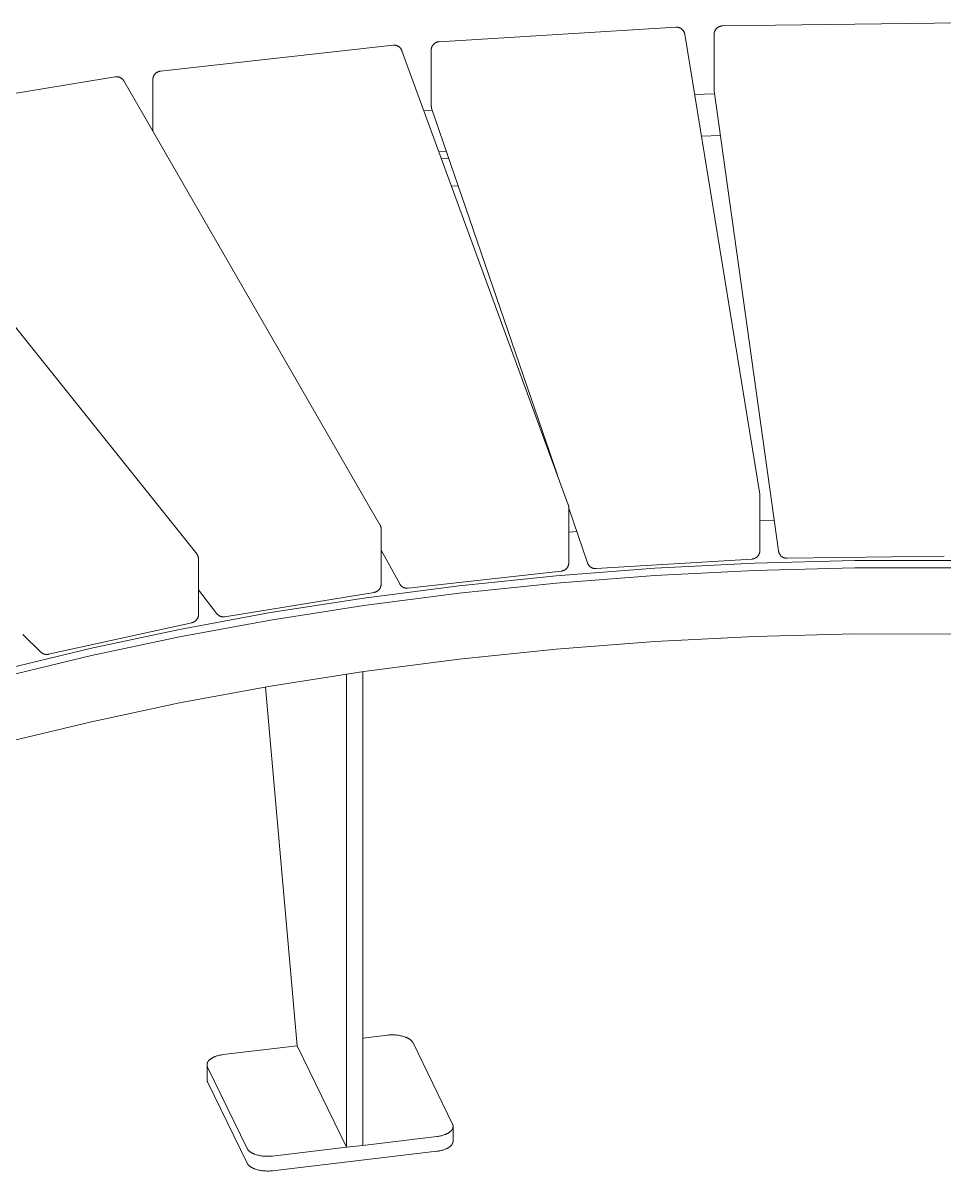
# Model space of a CAD drawing. Header units: millimetres. Extents: x -507 to 4570, y -12 to 3479.
# Drawn here: x 3295.3 to 3618.3, y 1302.2 to 1704.6 of the extents above; entities that cross this region are included whole.
import ezdxf

# ---------------------------------------------------------------- set-up
doc = ezdxf.new("R2010")
doc.units = ezdxf.units.MM
doc.layers.add('ZANO_R', color=7, linetype='Continuous', lineweight=0)

msp = doc.modelspace()

# ---------------------------------------------------------------- linework, layer by layer
at = {"layer": 'ZANO_R'}
for p, q in [((3441.24, 1698.04), (3524.26, 1703.14)), ((3524.26, 1703.14), (3524.36, 1703.15)), ((3524.36, 1703.15), (3524.46, 1703.15)), ((3524.46, 1703.15), (3524.56, 1703.14)), ((3524.56, 1703.14), (3524.67, 1703.14)), ((3524.67, 1703.14), (3524.77, 1703.13)), ((3524.77, 1703.13), (3524.87, 1703.11)), ((3524.87, 1703.11), (3524.97, 1703.1)), ((3524.97, 1703.1), (3525.07, 1703.08)), ((3525.07, 1703.08), (3525.17, 1703.05)), ((3525.17, 1703.05), (3525.27, 1703.03)), ((3525.27, 1703.03), (3525.37, 1703)), ((3525.37, 1703), (3525.46, 1702.96)), ((3525.46, 1702.96), (3525.56, 1702.93)), ((3525.56, 1702.93), (3525.65, 1702.89)), ((3525.65, 1702.89), (3525.75, 1702.84)), ((3525.75, 1702.84), (3525.84, 1702.79)), ((3525.84, 1702.79), (3525.93, 1702.74)), ((3525.93, 1702.74), (3526.02, 1702.69)), ((3526.02, 1702.69), (3526.1, 1702.64)), ((3526.1, 1702.64), (3526.19, 1702.58)), ((3526.19, 1702.58), (3526.27, 1702.51)), ((3526.27, 1702.51), (3526.35, 1702.45)), ((3526.35, 1702.45), (3526.42, 1702.38)), ((3526.42, 1702.38), (3526.5, 1702.31)), ((3526.5, 1702.31), (3526.57, 1702.24)), ((3526.57, 1702.24), (3526.64, 1702.16)), ((3538.08, 1702.16), (3538.14, 1702.25)), ((3538.14, 1702.25), (3538.2, 1702.33)), ((3538.2, 1702.33), (3538.26, 1702.42)), ((3538.26, 1702.42), (3538.32, 1702.5)), ((3538.32, 1702.5), (3538.39, 1702.57)), ((3538.39, 1702.57), (3538.46, 1702.65)), ((3538.46, 1702.65), (3538.53, 1702.72)), ((3538.53, 1702.72), (3538.61, 1702.79)), ((3538.61, 1702.79), (3538.68, 1702.86)), ((3538.68, 1702.86), (3538.76, 1702.93)), ((3538.76, 1702.93), (3538.84, 1702.99)), ((3538.84, 1702.99), (3538.93, 1703.05)), ((3538.93, 1703.05), (3539.01, 1703.11)), ((3539.01, 1703.11), (3539.1, 1703.16)), ((3539.1, 1703.16), (3539.19, 1703.21)), ((3539.19, 1703.21), (3539.28, 1703.26)), ((3539.28, 1703.26), (3539.37, 1703.3)), ((3539.37, 1703.3), (3539.47, 1703.34)), ((3539.47, 1703.34), (3539.56, 1703.38)), ((3539.56, 1703.38), (3539.66, 1703.41)), ((3539.66, 1703.41), (3539.76, 1703.44)), ((3539.76, 1703.44), (3539.86, 1703.47)), ((3539.86, 1703.47), (3539.96, 1703.5)), ((3539.96, 1703.5), (3540.06, 1703.52)), ((3540.06, 1703.52), (3540.16, 1703.53)), ((3540.16, 1703.53), (3540.26, 1703.55)), ((3540.26, 1703.55), (3540.36, 1703.56)), ((3540.36, 1703.56), (3540.46, 1703.56)), ((3540.46, 1703.56), (3540.57, 1703.57)), ((3540.57, 1703.57), (3624.2, 1704.61)), ((3526.64, 1702.16), (3526.71, 1702.09)), ((3526.71, 1702.09), (3526.77, 1702.01)), ((3526.77, 1702.01), (3526.83, 1701.92)), ((3526.83, 1701.92), (3526.89, 1701.84)), ((3526.89, 1701.84), (3526.95, 1701.75)), ((3526.95, 1701.75), (3527, 1701.67)), ((3527, 1701.67), (3527.05, 1701.58)), ((3527.05, 1701.58), (3527.1, 1701.49)), ((3527.1, 1701.49), (3527.14, 1701.39)), ((3527.14, 1701.39), (3527.18, 1701.3)), ((3527.18, 1701.3), (3527.22, 1701.2)), ((3527.22, 1701.2), (3527.25, 1701.11)), ((3527.25, 1701.11), (3527.28, 1701.01)), ((3527.28, 1701.01), (3527.31, 1700.91)), ((3527.31, 1700.91), (3527.33, 1700.83)), ((3527.33, 1700.83), (3527.35, 1700.74)), ((3527.35, 1700.74), (3527.36, 1700.66)), ((3527.36, 1700.66), (3553.65, 1539.48)), ((3537.64, 1700.71), (3537.65, 1700.81)), ((3537.64, 1700.61), (3537.64, 1700.71)), ((3537.64, 1681.28), (3537.64, 1700.61)), ((3537.65, 1700.81), (3537.66, 1700.91)), ((3537.66, 1700.91), (3537.67, 1701.01)), ((3537.67, 1701.01), (3537.68, 1701.12)), ((3537.68, 1701.12), (3537.7, 1701.22)), ((3537.7, 1701.22), (3537.73, 1701.32)), ((3537.73, 1701.32), (3537.75, 1701.42)), ((3537.75, 1701.42), (3537.78, 1701.51)), ((3537.78, 1701.51), (3537.82, 1701.61)), ((3537.82, 1701.61), (3537.85, 1701.71)), ((3537.85, 1701.71), (3537.89, 1701.8)), ((3537.89, 1701.8), (3537.93, 1701.89)), ((3537.93, 1701.89), (3537.98, 1701.99)), ((3537.98, 1701.99), (3538.03, 1702.08)), ((3538.03, 1702.08), (3538.08, 1702.16)), ((3343.49, 1687.71), (3425.09, 1696.82)), ((3425.09, 1696.82), (3425.19, 1696.83)), ((3425.19, 1696.83), (3425.29, 1696.84)), ((3425.29, 1696.84), (3425.39, 1696.84)), ((3425.39, 1696.84), (3425.5, 1696.84)), ((3425.5, 1696.84), (3425.6, 1696.83)), ((3425.6, 1696.83), (3425.7, 1696.83)), ((3425.7, 1696.83), (3425.81, 1696.81)), ((3425.81, 1696.81), (3425.91, 1696.8)), ((3425.91, 1696.8), (3426.01, 1696.78)), ((3426.01, 1696.78), (3426.11, 1696.76)), ((3426.11, 1696.76), (3426.21, 1696.73)), ((3426.21, 1696.73), (3426.31, 1696.7)), ((3426.31, 1696.7), (3426.41, 1696.67)), ((3426.41, 1696.67), (3426.5, 1696.63)), ((3426.5, 1696.63), (3426.6, 1696.59)), ((3426.6, 1696.59), (3426.69, 1696.55)), ((3426.69, 1696.55), (3426.78, 1696.5)), ((3426.78, 1696.5), (3426.87, 1696.46)), ((3426.87, 1696.46), (3426.96, 1696.4)), ((3426.96, 1696.4), (3427.05, 1696.35)), ((3427.05, 1696.35), (3427.13, 1696.29)), ((3427.13, 1696.29), (3427.22, 1696.23)), ((3427.22, 1696.23), (3427.3, 1696.16)), ((3427.3, 1696.16), (3427.38, 1696.1)), ((3427.38, 1696.1), (3427.45, 1696.03)), ((3427.45, 1696.03), (3427.53, 1695.96)), ((3427.53, 1695.96), (3427.6, 1695.88)), ((3427.6, 1695.88), (3427.66, 1695.8)), ((3427.66, 1695.8), (3427.73, 1695.72)), ((3427.73, 1695.72), (3427.79, 1695.64)), ((3427.79, 1695.64), (3427.85, 1695.56)), ((3427.85, 1695.56), (3427.91, 1695.47)), ((3427.91, 1695.47), (3427.96, 1695.39)), ((3427.96, 1695.39), (3428.02, 1695.3)), ((3428.02, 1695.3), (3428.06, 1695.2)), ((3428.06, 1695.2), (3428.11, 1695.11)), ((3428.11, 1695.11), (3428.14, 1695.04)), ((3428.14, 1695.04), (3428.17, 1694.97)), ((3428.17, 1694.97), (3428.2, 1694.9)), ((3428.2, 1694.9), (3486.51, 1535.77)), ((3438.45, 1695.08), (3438.46, 1695.18)), ((3438.45, 1675.75), (3438.45, 1695.08)), ((3438.46, 1695.28), (3438.47, 1695.39)), ((3438.46, 1695.18), (3438.46, 1695.28)), ((3438.47, 1695.39), (3438.48, 1695.49)), ((3438.48, 1695.49), (3438.5, 1695.59)), ((3438.5, 1695.59), (3438.52, 1695.69)), ((3438.52, 1695.69), (3438.54, 1695.79)), ((3438.54, 1695.79), (3438.56, 1695.88)), ((3438.56, 1695.88), (3438.59, 1695.98)), ((3438.59, 1695.98), (3438.63, 1696.08)), ((3438.63, 1696.08), (3438.66, 1696.17)), ((3438.66, 1696.17), (3438.7, 1696.27)), ((3438.7, 1696.27), (3438.74, 1696.36)), ((3438.74, 1696.36), (3438.79, 1696.45)), ((3438.79, 1696.45), (3438.84, 1696.54)), ((3438.84, 1696.54), (3438.89, 1696.63)), ((3438.89, 1696.63), (3438.94, 1696.71)), ((3438.94, 1696.71), (3439, 1696.8)), ((3439, 1696.8), (3439.06, 1696.88)), ((3439.06, 1696.88), (3439.12, 1696.96)), ((3439.12, 1696.96), (3439.19, 1697.04)), ((3439.19, 1697.04), (3439.26, 1697.11)), ((3439.26, 1697.11), (3439.33, 1697.18)), ((3439.33, 1697.18), (3439.4, 1697.25)), ((3439.4, 1697.25), (3439.48, 1697.32)), ((3439.48, 1697.32), (3439.56, 1697.39)), ((3439.56, 1697.39), (3439.64, 1697.45)), ((3439.64, 1697.45), (3439.72, 1697.51)), ((3439.72, 1697.51), (3439.8, 1697.57)), ((3439.8, 1697.57), (3439.89, 1697.62)), ((3439.89, 1697.62), (3439.98, 1697.67)), ((3439.98, 1697.67), (3440.07, 1697.72)), ((3440.07, 1697.72), (3440.16, 1697.76)), ((3440.16, 1697.76), (3440.25, 1697.81)), ((3440.25, 1697.81), (3440.35, 1697.84)), ((3440.35, 1697.84), (3440.44, 1697.88)), ((3440.44, 1697.88), (3440.54, 1697.91)), ((3440.54, 1697.91), (3440.63, 1697.94)), ((3440.63, 1697.94), (3440.73, 1697.96)), ((3440.73, 1697.96), (3440.83, 1697.99)), ((3440.83, 1697.99), (3440.93, 1698)), ((3440.93, 1698), (3441.03, 1698.02)), ((3441.03, 1698.02), (3441.13, 1698.03)), ((3441.13, 1698.03), (3441.24, 1698.04)), ((3341.15, 1686.06), (3341.2, 1686.15)), ((3341.2, 1686.15), (3341.25, 1686.24)), ((3341.25, 1686.24), (3341.3, 1686.33)), ((3341.3, 1686.33), (3341.35, 1686.42)), ((3341.35, 1686.42), (3341.41, 1686.5)), ((3341.41, 1686.5), (3341.48, 1686.58)), ((3341.48, 1686.58), (3341.54, 1686.66)), ((3341.54, 1686.66), (3341.61, 1686.74)), ((3341.61, 1686.74), (3341.68, 1686.82)), ((3341.68, 1686.82), (3341.75, 1686.89)), ((3341.75, 1686.89), (3341.82, 1686.96)), ((3341.82, 1686.96), (3341.9, 1687.03)), ((3341.9, 1687.03), (3341.98, 1687.09)), ((3341.98, 1687.09), (3342.06, 1687.16)), ((3342.06, 1687.16), (3342.15, 1687.22)), ((3342.15, 1687.22), (3342.23, 1687.27)), ((3342.23, 1687.27), (3342.32, 1687.33)), ((3342.32, 1687.33), (3342.41, 1687.38)), ((3342.41, 1687.38), (3342.5, 1687.42)), ((3342.5, 1687.42), (3342.6, 1687.47)), ((3342.6, 1687.47), (3342.69, 1687.51)), ((3342.69, 1687.51), (3342.79, 1687.55)), ((3342.79, 1687.55), (3342.88, 1687.58)), ((3342.88, 1687.58), (3342.98, 1687.61)), ((3342.98, 1687.61), (3343.08, 1687.64)), ((3343.08, 1687.64), (3343.18, 1687.66)), ((3343.18, 1687.66), (3343.28, 1687.68)), ((3343.28, 1687.68), (3343.38, 1687.7)), ((3343.38, 1687.7), (3343.49, 1687.71)), ((3248.27, 1672.68), (3327.65, 1685.71)), ((3327.65, 1685.71), (3327.75, 1685.73)), ((3327.75, 1685.73), (3327.85, 1685.74)), ((3327.85, 1685.74), (3327.96, 1685.75)), ((3327.96, 1685.75), (3328.06, 1685.75)), ((3328.06, 1685.75), (3328.16, 1685.75)), ((3328.16, 1685.75), (3328.26, 1685.75)), ((3328.26, 1685.75), (3328.37, 1685.74)), ((3328.37, 1685.74), (3328.47, 1685.73)), ((3328.47, 1685.73), (3328.57, 1685.72)), ((3328.57, 1685.72), (3328.67, 1685.7)), ((3328.67, 1685.7), (3328.77, 1685.68)), ((3328.77, 1685.68), (3328.87, 1685.66)), ((3328.87, 1685.66), (3328.97, 1685.63)), ((3328.97, 1685.63), (3329.07, 1685.6)), ((3329.07, 1685.6), (3329.16, 1685.57)), ((3329.16, 1685.57), (3329.26, 1685.53)), ((3329.26, 1685.53), (3329.35, 1685.49)), ((3329.35, 1685.49), (3329.44, 1685.45)), ((3329.44, 1685.45), (3329.54, 1685.4)), ((3329.54, 1685.4), (3329.62, 1685.35)), ((3329.62, 1685.35), (3329.71, 1685.3)), ((3329.71, 1685.3), (3329.8, 1685.24)), ((3329.8, 1685.24), (3329.88, 1685.18)), ((3329.88, 1685.18), (3329.96, 1685.12)), ((3329.96, 1685.12), (3330.04, 1685.05)), ((3330.04, 1685.05), (3330.12, 1684.99)), ((3330.12, 1684.99), (3330.19, 1684.92)), ((3330.19, 1684.92), (3330.27, 1684.84)), ((3330.27, 1684.84), (3330.34, 1684.77)), ((3330.34, 1684.77), (3330.4, 1684.69)), ((3330.4, 1684.69), (3330.47, 1684.61)), ((3330.47, 1684.61), (3330.53, 1684.53)), ((3330.53, 1684.53), (3330.59, 1684.45)), ((3330.59, 1684.45), (3330.64, 1684.36)), ((3330.64, 1684.36), (3330.7, 1684.27)), ((3330.7, 1684.27), (3420.48, 1528.75)), ((3340.85, 1684.87), (3340.86, 1684.97)), ((3340.85, 1684.77), (3340.85, 1684.87)), ((3340.85, 1666.68), (3340.85, 1684.77)), ((3340.86, 1684.97), (3340.87, 1685.07)), ((3340.87, 1685.07), (3340.88, 1685.18)), ((3340.88, 1685.18), (3340.9, 1685.28)), ((3340.9, 1685.28), (3340.92, 1685.38)), ((3340.92, 1685.38), (3340.94, 1685.48)), ((3340.94, 1685.48), (3340.97, 1685.58)), ((3340.97, 1685.58), (3341, 1685.68)), ((3341, 1685.68), (3341.03, 1685.78)), ((3341.03, 1685.78), (3341.07, 1685.87)), ((3341.07, 1685.87), (3341.11, 1685.97)), ((3341.11, 1685.97), (3341.15, 1686.06)), ((3537.83, 1679.72), (3530.82, 1679.48)), ((3537.64, 1681.2), (3537.64, 1681.28)), ((3537.64, 1681.12), (3537.64, 1681.2)), ((3537.65, 1681.04), (3537.64, 1681.12)), ((3537.66, 1680.95), (3537.65, 1681.04)), ((3537.67, 1680.86), (3537.66, 1680.95)), ((3560.24, 1519.54), (3537.67, 1680.86)), ((3438.86, 1674.09), (3435.91, 1673.84)), ((3438.46, 1675.66), (3438.45, 1675.75)), ((3438.46, 1675.57), (3438.46, 1675.66)), ((3438.47, 1675.48), (3438.46, 1675.57)), ((3438.48, 1675.39), (3438.47, 1675.48)), ((3438.49, 1675.3), (3438.48, 1675.39)), ((3438.5, 1675.2), (3438.49, 1675.3)), ((3438.52, 1675.12), (3438.5, 1675.2)), ((3438.54, 1675.03), (3438.52, 1675.12)), ((3438.57, 1674.95), (3438.54, 1675.03)), ((3438.59, 1674.87), (3438.57, 1674.95)), ((3438.61, 1674.79), (3438.59, 1674.87)), ((3482.72, 1546.12), (3438.61, 1674.79)), ((3235.85, 1668.88), (3356.23, 1518.48)), ((3533.19, 1664.94), (3539.87, 1665.14)), ((3533.19, 1664.9), (3539.87, 1665.13)), ((3441.18, 1659.46), (3443.8, 1659.67)), ((3444.66, 1657.16), (3442.1, 1656.96)), ((3447.95, 1647.56), (3445.61, 1647.37)), ((3553.65, 1539.48), (3553.68, 1539)), ((3553.68, 1539), (3553.68, 1519.67)), ((3486.51, 1535.77), (3486.55, 1535.68)), ((3486.55, 1535.68), (3486.57, 1535.59)), ((3486.57, 1535.59), (3486.6, 1535.5)), ((3486.6, 1535.5), (3486.62, 1535.41)), ((3486.62, 1535.41), (3486.64, 1535.32)), ((3486.64, 1535.32), (3486.66, 1535.22)), ((3486.66, 1535.22), (3486.67, 1535.13)), ((3486.67, 1535.13), (3486.68, 1535.04)), ((3486.68, 1535.04), (3486.69, 1534.94)), ((3486.69, 1534.94), (3486.69, 1534.85)), ((3486.69, 1534.85), (3486.7, 1534.75)), ((3486.7, 1534.75), (3486.7, 1515.42)), ((3493.27, 1515.35), (3486.7, 1534.53)), ((3558.75, 1530.22), (3553.68, 1530.07)), ((3553.68, 1530.05), (3558.75, 1530.22)), ((3420.48, 1528.75), (3420.53, 1528.66)), ((3420.53, 1528.66), (3420.58, 1528.57)), ((3420.58, 1528.57), (3420.62, 1528.48)), ((3420.62, 1528.48), (3420.66, 1528.38)), ((3420.66, 1528.38), (3420.7, 1528.29)), ((3420.7, 1528.29), (3420.74, 1528.19)), ((3420.74, 1528.19), (3420.77, 1528.09)), ((3420.77, 1528.09), (3420.79, 1527.99)), ((3420.79, 1527.99), (3420.82, 1527.89)), ((3420.82, 1527.89), (3420.84, 1527.79)), ((3420.84, 1527.79), (3420.85, 1527.68)), ((3420.85, 1527.68), (3420.86, 1527.58)), ((3420.86, 1527.58), (3420.87, 1527.48)), ((3420.87, 1527.48), (3420.88, 1527.38)), ((3420.88, 1527.38), (3420.88, 1527.27)), ((3420.88, 1527.27), (3420.88, 1507.94)), ((3486.7, 1526.1), (3489.51, 1526.33)), ((3356.23, 1518.48), (3356.29, 1518.4)), ((3356.29, 1518.4), (3356.35, 1518.32)), ((3356.35, 1518.32), (3356.4, 1518.24)), ((3356.4, 1518.24), (3356.46, 1518.15)), ((3356.46, 1518.15), (3356.5, 1518.07)), ((3356.5, 1518.07), (3356.55, 1517.98)), ((3356.55, 1517.98), (3356.6, 1517.89)), ((3356.6, 1517.89), (3356.64, 1517.8)), ((3356.64, 1517.8), (3356.67, 1517.71)), ((3356.67, 1517.71), (3356.71, 1517.61)), ((3356.71, 1517.61), (3356.74, 1517.52)), ((3356.74, 1517.52), (3356.77, 1517.42)), ((3356.77, 1517.42), (3356.79, 1517.32)), ((3356.79, 1517.32), (3356.82, 1517.23)), ((3356.82, 1517.23), (3356.83, 1517.13)), ((3356.83, 1517.13), (3356.85, 1517.03)), ((3427.43, 1507.99), (3420.88, 1519.84)), ((3420.88, 1519.05), (3421.29, 1519.1)), ((3552.25, 1517.13), (3552.16, 1517.08)), ((3552.34, 1517.18), (3552.25, 1517.13)), ((3552.42, 1517.24), (3552.34, 1517.18)), ((3552.5, 1517.3), (3552.42, 1517.24)), ((3552.58, 1517.36), (3552.5, 1517.3)), ((3552.66, 1517.43), (3552.58, 1517.36)), ((3552.74, 1517.5), (3552.66, 1517.43)), ((3552.81, 1517.57), (3552.74, 1517.5)), ((3552.88, 1517.64), (3552.81, 1517.57)), ((3552.95, 1517.71), (3552.88, 1517.64)), ((3553.01, 1517.79), (3552.95, 1517.71)), ((3553.08, 1517.87), (3553.01, 1517.79)), ((3553.14, 1517.95), (3553.08, 1517.87)), ((3553.19, 1518.04), (3553.14, 1517.95)), ((3553.25, 1518.12), (3553.19, 1518.04)), ((3553.3, 1518.21), (3553.25, 1518.12)), ((3553.35, 1518.3), (3553.3, 1518.21)), ((3553.39, 1518.39), (3553.35, 1518.3)), ((3553.44, 1518.48), (3553.39, 1518.39)), ((3553.48, 1518.58), (3553.44, 1518.48)), ((3553.51, 1518.67), (3553.48, 1518.58)), ((3553.54, 1518.77), (3553.51, 1518.67)), ((3553.57, 1518.87), (3553.54, 1518.77)), ((3553.6, 1518.96), (3553.57, 1518.87)), ((3553.62, 1519.06), (3553.6, 1518.96)), ((3553.64, 1519.16), (3553.62, 1519.06)), ((3553.66, 1519.26), (3553.64, 1519.16)), ((3553.67, 1519.37), (3553.66, 1519.26)), ((3553.68, 1519.47), (3553.67, 1519.37)), ((3553.68, 1519.67), (3553.68, 1519.57)), ((3553.68, 1519.57), (3553.68, 1519.47)), ((3560.26, 1519.44), (3560.24, 1519.54)), ((3560.28, 1519.34), (3560.26, 1519.44)), ((3560.3, 1519.24), (3560.28, 1519.34)), ((3560.33, 1519.15), (3560.3, 1519.24)), ((3560.36, 1519.05), (3560.33, 1519.15)), ((3560.39, 1518.95), (3560.36, 1519.05)), ((3560.43, 1518.86), (3560.39, 1518.95)), ((3560.47, 1518.76), (3560.43, 1518.86)), ((3560.51, 1518.67), (3560.47, 1518.76)), ((3560.55, 1518.58), (3560.51, 1518.67)), ((3560.6, 1518.49), (3560.55, 1518.58)), ((3560.66, 1518.4), (3560.6, 1518.49)), ((3560.71, 1518.32), (3560.66, 1518.4)), ((3560.77, 1518.23), (3560.71, 1518.32)), ((3560.83, 1518.15), (3560.77, 1518.23)), ((3560.89, 1518.07), (3560.83, 1518.15)), ((3560.96, 1517.99), (3560.89, 1518.07)), ((3561.03, 1517.92), (3560.96, 1517.99)), ((3561.1, 1517.84), (3561.03, 1517.92)), ((3561.17, 1517.77), (3561.1, 1517.84)), ((3561.25, 1517.71), (3561.17, 1517.77)), ((3561.33, 1517.64), (3561.25, 1517.71)), ((3561.41, 1517.58), (3561.33, 1517.64)), ((3561.49, 1517.52), (3561.41, 1517.58)), ((3561.57, 1517.46), (3561.49, 1517.52)), ((3561.66, 1517.41), (3561.57, 1517.46)), ((3561.75, 1517.36), (3561.66, 1517.41)), ((3561.84, 1517.31), (3561.75, 1517.36)), ((3561.93, 1517.27), (3561.84, 1517.31)), ((3562.02, 1517.23), (3561.93, 1517.27)), ((3562.12, 1517.19), (3562.02, 1517.23)), ((3562.21, 1517.15), (3562.12, 1517.19)), ((3562.31, 1517.12), (3562.21, 1517.15)), ((3562.41, 1517.09), (3562.31, 1517.12)), ((3562.51, 1517.07), (3562.41, 1517.09)), ((3618.27, 1517.68), (3563.22, 1516.99)), ((3356.85, 1517.03), (3356.86, 1516.93)), ((3356.86, 1516.93), (3356.87, 1516.83)), ((3356.87, 1516.83), (3356.87, 1516.73)), ((3356.87, 1516.73), (3356.88, 1516.63)), ((3356.88, 1516.63), (3356.88, 1497.3)), ((3482.31, 1510.88), (3516.88, 1513.54)), ((3485.57, 1513.09), (3485.48, 1513.03)), ((3485.65, 1513.16), (3485.57, 1513.09)), ((3485.72, 1513.23), (3485.65, 1513.16)), ((3485.8, 1513.3), (3485.72, 1513.23)), ((3485.87, 1513.37), (3485.8, 1513.3)), ((3485.94, 1513.45), (3485.87, 1513.37)), ((3486.01, 1513.52), (3485.94, 1513.45)), ((3486.07, 1513.61), (3486.01, 1513.52)), ((3486.13, 1513.69), (3486.07, 1513.61)), ((3486.19, 1513.77), (3486.13, 1513.69)), ((3486.25, 1513.86), (3486.19, 1513.77)), ((3486.3, 1513.95), (3486.25, 1513.86)), ((3486.35, 1514.04), (3486.3, 1513.95)), ((3486.4, 1514.13), (3486.35, 1514.04)), ((3486.44, 1514.22), (3486.4, 1514.13)), ((3486.48, 1514.32), (3486.44, 1514.22)), ((3486.52, 1514.41), (3486.48, 1514.32)), ((3486.55, 1514.51), (3486.52, 1514.41)), ((3486.58, 1514.61), (3486.55, 1514.51)), ((3486.61, 1514.71), (3486.58, 1514.61)), ((3486.63, 1514.81), (3486.61, 1514.71)), ((3486.65, 1514.91), (3486.63, 1514.81)), ((3486.67, 1515.01), (3486.65, 1514.91)), ((3486.68, 1515.11), (3486.67, 1515.01)), ((3486.69, 1515.22), (3486.68, 1515.11)), ((3486.7, 1515.42), (3486.69, 1515.32)), ((3486.69, 1515.32), (3486.69, 1515.22)), ((3493.3, 1515.25), (3493.27, 1515.35)), ((3493.34, 1515.16), (3493.3, 1515.25)), ((3493.38, 1515.07), (3493.34, 1515.16)), ((3493.43, 1514.98), (3493.38, 1515.07)), ((3493.47, 1514.89), (3493.43, 1514.98)), ((3493.53, 1514.8), (3493.47, 1514.89)), ((3493.58, 1514.71), (3493.53, 1514.8)), ((3493.63, 1514.63), (3493.58, 1514.71)), ((3493.69, 1514.54), (3493.63, 1514.63)), ((3493.76, 1514.46), (3493.69, 1514.54)), ((3493.82, 1514.39), (3493.76, 1514.46)), ((3493.89, 1514.31), (3493.82, 1514.39)), ((3493.96, 1514.24), (3493.89, 1514.31)), ((3494.03, 1514.17), (3493.96, 1514.24)), ((3494.1, 1514.1), (3494.03, 1514.17)), ((3494.18, 1514.03), (3494.1, 1514.1)), ((3494.26, 1513.97), (3494.18, 1514.03)), ((3494.34, 1513.91), (3494.26, 1513.97)), ((3494.43, 1513.85), (3494.34, 1513.91)), ((3494.51, 1513.79), (3494.43, 1513.85)), ((3494.6, 1513.74), (3494.51, 1513.79)), ((3494.69, 1513.69), (3494.6, 1513.74)), ((3494.78, 1513.65), (3494.69, 1513.69)), ((3494.87, 1513.6), (3494.78, 1513.65)), ((3494.96, 1513.56), (3494.87, 1513.6)), ((3495.06, 1513.53), (3494.96, 1513.56)), ((3495.15, 1513.49), (3495.06, 1513.53)), ((3495.25, 1513.46), (3495.15, 1513.49)), ((3495.35, 1513.44), (3495.25, 1513.46)), ((3495.45, 1513.41), (3495.35, 1513.44)), ((3495.55, 1513.4), (3495.45, 1513.41)), ((3495.65, 1513.38), (3495.55, 1513.4)), ((3495.75, 1513.37), (3495.65, 1513.38)), ((3495.85, 1513.36), (3495.75, 1513.37)), ((3495.95, 1513.35), (3495.85, 1513.36)), ((3496.05, 1513.35), (3495.95, 1513.35)), ((3496.15, 1513.35), (3496.05, 1513.35)), ((3496.25, 1513.35), (3496.15, 1513.35)), ((3550.9, 1516.71), (3496.25, 1513.35)), ((3516.88, 1513.54), (3551.83, 1515.32)), ((3551, 1516.72), (3550.9, 1516.71)), ((3551.11, 1516.73), (3551, 1516.72)), ((3551.21, 1516.75), (3551.11, 1516.73)), ((3551.31, 1516.76), (3551.21, 1516.75)), ((3551.41, 1516.79), (3551.31, 1516.76)), ((3551.5, 1516.81), (3551.41, 1516.79)), ((3551.6, 1516.84), (3551.5, 1516.81)), ((3551.7, 1516.87), (3551.6, 1516.84)), ((3551.79, 1516.91), (3551.7, 1516.87)), ((3551.89, 1516.95), (3551.79, 1516.91)), ((3551.83, 1515.32), (3587.01, 1516.21)), ((3551.83, 1512.74), (3587.01, 1513.63)), ((3551.98, 1516.99), (3551.89, 1516.95)), ((3552.07, 1517.03), (3551.98, 1516.99)), ((3552.16, 1517.08), (3552.07, 1517.03)), ((3562.61, 1517.05), (3562.51, 1517.07)), ((3562.71, 1517.03), (3562.61, 1517.05)), ((3562.81, 1517.01), (3562.71, 1517.03)), ((3562.91, 1517), (3562.81, 1517.01)), ((3563.01, 1517), (3562.91, 1517)), ((3563.11, 1516.99), (3563.01, 1517)), ((3563.22, 1516.99), (3563.11, 1516.99)), ((3587.01, 1516.21), (3622.28, 1516.21)), ((3587.01, 1513.63), (3622.28, 1513.63)), ((3484.06, 1512.48), (3430.35, 1506.48)), ((3448.23, 1507.37), (3482.31, 1510.88)), ((3482.31, 1508.3), (3516.88, 1510.96)), ((3484.16, 1512.49), (3484.06, 1512.48)), ((3484.27, 1512.51), (3484.16, 1512.49)), ((3484.37, 1512.53), (3484.27, 1512.51)), ((3484.47, 1512.55), (3484.37, 1512.53)), ((3484.57, 1512.58), (3484.47, 1512.55)), ((3484.66, 1512.61), (3484.57, 1512.58)), ((3484.76, 1512.64), (3484.66, 1512.61)), ((3484.86, 1512.68), (3484.76, 1512.64)), ((3484.95, 1512.72), (3484.86, 1512.68)), ((3485.04, 1512.77), (3484.95, 1512.72)), ((3485.14, 1512.81), (3485.04, 1512.77)), ((3485.23, 1512.86), (3485.14, 1512.81)), ((3485.31, 1512.92), (3485.23, 1512.86)), ((3485.4, 1512.97), (3485.31, 1512.92)), ((3485.48, 1513.03), (3485.4, 1512.97)), ((3516.88, 1510.96), (3551.83, 1512.74)), ((3363.32, 1497.55), (3356.88, 1505.88)), ((3418.4, 1505.02), (3366.14, 1496.44)), ((3414.78, 1503.04), (3448.23, 1507.37)), ((3418.5, 1505.04), (3418.4, 1505.02)), ((3418.6, 1505.06), (3418.5, 1505.04)), ((3418.7, 1505.08), (3418.6, 1505.06)), ((3418.79, 1505.11), (3418.7, 1505.08)), ((3418.89, 1505.14), (3418.79, 1505.11)), ((3418.98, 1505.18), (3418.89, 1505.14)), ((3419.08, 1505.22), (3418.98, 1505.18)), ((3419.17, 1505.26), (3419.08, 1505.22)), ((3419.26, 1505.3), (3419.17, 1505.26)), ((3419.35, 1505.35), (3419.26, 1505.3)), ((3419.44, 1505.4), (3419.35, 1505.35)), ((3419.53, 1505.46), (3419.44, 1505.4)), ((3419.61, 1505.51), (3419.53, 1505.46)), ((3419.69, 1505.57), (3419.61, 1505.51)), ((3419.78, 1505.63), (3419.69, 1505.57)), ((3419.85, 1505.7), (3419.78, 1505.63)), ((3419.93, 1505.77), (3419.85, 1505.7)), ((3420, 1505.84), (3419.93, 1505.77)), ((3420.07, 1505.91), (3420, 1505.84)), ((3420.14, 1505.99), (3420.07, 1505.91)), ((3420.21, 1506.06), (3420.14, 1505.99)), ((3420.27, 1506.14), (3420.21, 1506.06)), ((3420.33, 1506.22), (3420.27, 1506.14)), ((3420.39, 1506.31), (3420.33, 1506.22)), ((3420.44, 1506.39), (3420.39, 1506.31)), ((3420.5, 1506.48), (3420.44, 1506.39)), ((3420.54, 1506.57), (3420.5, 1506.48)), ((3420.59, 1506.66), (3420.54, 1506.57)), ((3420.63, 1506.76), (3420.59, 1506.66)), ((3420.67, 1506.85), (3420.63, 1506.76)), ((3420.71, 1506.94), (3420.67, 1506.85)), ((3420.74, 1507.04), (3420.71, 1506.94)), ((3420.77, 1507.14), (3420.74, 1507.04)), ((3420.79, 1507.24), (3420.77, 1507.14)), ((3420.82, 1507.34), (3420.79, 1507.24)), ((3420.84, 1507.44), (3420.82, 1507.34)), ((3420.85, 1507.54), (3420.84, 1507.44)), ((3420.86, 1507.64), (3420.85, 1507.54)), ((3420.87, 1507.74), (3420.86, 1507.64)), ((3420.88, 1507.84), (3420.87, 1507.74)), ((3420.88, 1507.94), (3420.88, 1507.84)), ((3427.48, 1507.9), (3427.43, 1507.99)), ((3427.53, 1507.82), (3427.48, 1507.9)), ((3427.59, 1507.73), (3427.53, 1507.82)), ((3427.65, 1507.65), (3427.59, 1507.73)), ((3427.71, 1507.57), (3427.65, 1507.65)), ((3427.78, 1507.49), (3427.71, 1507.57)), ((3427.85, 1507.41), (3427.78, 1507.49)), ((3427.92, 1507.34), (3427.85, 1507.41)), ((3427.99, 1507.27), (3427.92, 1507.34)), ((3428.07, 1507.2), (3427.99, 1507.27)), ((3428.15, 1507.13), (3428.07, 1507.2)), ((3428.23, 1507.07), (3428.15, 1507.13)), ((3428.31, 1507.01), (3428.23, 1507.07)), ((3428.39, 1506.95), (3428.31, 1507.01)), ((3428.48, 1506.89), (3428.39, 1506.95)), ((3428.57, 1506.84), (3428.48, 1506.89)), ((3428.66, 1506.79), (3428.57, 1506.84)), ((3428.75, 1506.75), (3428.66, 1506.79)), ((3428.84, 1506.71), (3428.75, 1506.75)), ((3428.94, 1506.67), (3428.84, 1506.71)), ((3429.03, 1506.63), (3428.94, 1506.67)), ((3429.13, 1506.6), (3429.03, 1506.63)), ((3429.23, 1506.57), (3429.13, 1506.6)), ((3429.33, 1506.54), (3429.23, 1506.57)), ((3429.43, 1506.52), (3429.33, 1506.54)), ((3429.53, 1506.5), (3429.43, 1506.52)), ((3429.63, 1506.49), (3429.53, 1506.5)), ((3429.73, 1506.48), (3429.63, 1506.49)), ((3429.84, 1506.47), (3429.73, 1506.48)), ((3429.94, 1506.46), (3429.84, 1506.47)), ((3430.04, 1506.46), (3429.94, 1506.46)), ((3430.14, 1506.47), (3430.04, 1506.46)), ((3430.25, 1506.47), (3430.14, 1506.47)), ((3430.35, 1506.48), (3430.25, 1506.47)), ((3448.23, 1504.79), (3482.31, 1508.3)), ((3382.08, 1497.92), (3414.78, 1503.04)), ((3414.78, 1500.46), (3448.23, 1504.79)), ((3350.23, 1492.05), (3382.08, 1497.92)), ((3356.86, 1496.99), (3356.85, 1496.89)), ((3356.87, 1497.1), (3356.86, 1496.99)), ((3356.88, 1497.3), (3356.87, 1497.2)), ((3356.87, 1497.2), (3356.87, 1497.1)), ((3363.38, 1497.47), (3363.32, 1497.55)), ((3363.45, 1497.39), (3363.38, 1497.47)), ((3363.52, 1497.32), (3363.45, 1497.39)), ((3363.59, 1497.25), (3363.52, 1497.32)), ((3363.67, 1497.17), (3363.59, 1497.25)), ((3363.74, 1497.11), (3363.67, 1497.17)), ((3363.82, 1497.04), (3363.74, 1497.11)), ((3363.9, 1496.98), (3363.82, 1497.04)), ((3363.99, 1496.92), (3363.9, 1496.98)), ((3382.08, 1495.34), (3414.78, 1500.46)), ((3354.55, 1494.41), (3304.26, 1483.33)), ((3350.23, 1489.48), (3382.08, 1495.34)), ((3354.65, 1494.43), (3354.55, 1494.41)), ((3354.75, 1494.46), (3354.65, 1494.43)), ((3354.85, 1494.49), (3354.75, 1494.46)), ((3354.95, 1494.52), (3354.85, 1494.49)), ((3355.04, 1494.56), (3354.95, 1494.52)), ((3355.14, 1494.6), (3355.04, 1494.56)), ((3355.23, 1494.65), (3355.14, 1494.6)), ((3355.32, 1494.69), (3355.23, 1494.65)), ((3355.41, 1494.74), (3355.32, 1494.69)), ((3355.5, 1494.8), (3355.41, 1494.74)), ((3355.58, 1494.85), (3355.5, 1494.8)), ((3355.67, 1494.91), (3355.58, 1494.85)), ((3355.75, 1494.97), (3355.67, 1494.91)), ((3355.83, 1495.04), (3355.75, 1494.97)), ((3355.91, 1495.11), (3355.83, 1495.04)), ((3355.98, 1495.18), (3355.91, 1495.11)), ((3356.05, 1495.25), (3355.98, 1495.18)), ((3356.12, 1495.33), (3356.05, 1495.25)), ((3356.19, 1495.4), (3356.12, 1495.33)), ((3356.25, 1495.49), (3356.19, 1495.4)), ((3356.32, 1495.57), (3356.25, 1495.49)), ((3356.38, 1495.65), (3356.32, 1495.57)), ((3356.43, 1495.74), (3356.38, 1495.65)), ((3356.48, 1495.83), (3356.43, 1495.74)), ((3356.53, 1495.92), (3356.48, 1495.83)), ((3356.58, 1496.01), (3356.53, 1495.92)), ((3356.62, 1496.1), (3356.58, 1496.01)), ((3356.66, 1496.2), (3356.62, 1496.1)), ((3356.7, 1496.29), (3356.66, 1496.2)), ((3356.73, 1496.39), (3356.7, 1496.29)), ((3356.76, 1496.49), (3356.73, 1496.39)), ((3356.79, 1496.59), (3356.76, 1496.49)), ((3356.81, 1496.69), (3356.79, 1496.59)), ((3356.83, 1496.79), (3356.81, 1496.69)), ((3356.85, 1496.89), (3356.83, 1496.79)), ((3364.07, 1496.86), (3363.99, 1496.92)), ((3364.16, 1496.81), (3364.07, 1496.86)), ((3364.25, 1496.76), (3364.16, 1496.81)), ((3364.34, 1496.71), (3364.25, 1496.76)), ((3364.44, 1496.67), (3364.34, 1496.71)), ((3364.53, 1496.63), (3364.44, 1496.67)), ((3364.63, 1496.59), (3364.53, 1496.63)), ((3364.72, 1496.56), (3364.63, 1496.59)), ((3364.82, 1496.52), (3364.72, 1496.56)), ((3364.92, 1496.5), (3364.82, 1496.52)), ((3365.02, 1496.47), (3364.92, 1496.5)), ((3365.12, 1496.45), (3365.02, 1496.47)), ((3365.22, 1496.44), (3365.12, 1496.45)), ((3365.32, 1496.42), (3365.22, 1496.44)), ((3365.42, 1496.41), (3365.32, 1496.42)), ((3365.53, 1496.41), (3365.42, 1496.41)), ((3365.63, 1496.4), (3365.53, 1496.41)), ((3365.73, 1496.4), (3365.63, 1496.4)), ((3365.84, 1496.41), (3365.73, 1496.4)), ((3365.94, 1496.42), (3365.84, 1496.41)), ((3366.04, 1496.43), (3365.94, 1496.42)), ((3366.14, 1496.44), (3366.04, 1496.43)), ((3301.54, 1484.12), (3295.31, 1490.28)), ((3319.32, 1485.48), (3350.23, 1492.05)), ((3319.32, 1482.9), (3350.23, 1489.48)), ((3551.83, 1489.55), (3516.88, 1487.76)), ((3587.01, 1490.44), (3551.83, 1489.55)), ((3622.28, 1490.43), (3587.01, 1490.44)), ((3289.46, 1478.25), (3319.32, 1485.48)), ((3482.31, 1485.1), (3448.23, 1481.6)), ((3516.88, 1487.76), (3482.31, 1485.1)), ((3289.46, 1475.67), (3319.32, 1482.9)), ((3301.62, 1484.05), (3301.54, 1484.12)), ((3301.69, 1483.98), (3301.62, 1484.05)), ((3301.77, 1483.92), (3301.69, 1483.98)), ((3301.85, 1483.85), (3301.77, 1483.92)), ((3301.93, 1483.79), (3301.85, 1483.85)), ((3302.02, 1483.74), (3301.93, 1483.79)), ((3302.1, 1483.68), (3302.02, 1483.74)), ((3302.19, 1483.63), (3302.1, 1483.68)), ((3302.28, 1483.59), (3302.19, 1483.63)), ((3302.37, 1483.54), (3302.28, 1483.59)), ((3302.47, 1483.5), (3302.37, 1483.54)), ((3302.56, 1483.46), (3302.47, 1483.5)), ((3302.66, 1483.43), (3302.56, 1483.46)), ((3302.75, 1483.4), (3302.66, 1483.43)), ((3302.85, 1483.37), (3302.75, 1483.4)), ((3302.95, 1483.34), (3302.85, 1483.37)), ((3303.05, 1483.32), (3302.95, 1483.34)), ((3303.15, 1483.3), (3303.05, 1483.32)), ((3303.25, 1483.29), (3303.15, 1483.3)), ((3303.35, 1483.28), (3303.25, 1483.29)), ((3303.45, 1483.27), (3303.35, 1483.28)), ((3303.55, 1483.27), (3303.45, 1483.27)), ((3303.66, 1483.26), (3303.55, 1483.27)), ((3303.76, 1483.27), (3303.66, 1483.26)), ((3303.86, 1483.27), (3303.76, 1483.27)), ((3303.96, 1483.28), (3303.86, 1483.27)), ((3304.06, 1483.3), (3303.96, 1483.28)), ((3304.16, 1483.31), (3304.06, 1483.3)), ((3304.26, 1483.33), (3304.16, 1483.31)), ((3448.23, 1481.6), (3414.78, 1477.27)), ((3414.78, 1477.27), (3382.08, 1472.15)), ((3414.51, 1311.21), (3414.51, 1477.23)), ((3408.75, 1310.53), (3408.75, 1476.39)), ((3382.08, 1472.15), (3350.23, 1466.28)), ((3380.32, 1471.85), (3391.45, 1346.07)), ((3350.23, 1466.28), (3319.32, 1459.71)), ((3319.32, 1459.71), (3289.46, 1452.48)), ((3423.15, 1349.82), (3414.51, 1348.8)), ((3423.15, 1349.82), (3423.47, 1349.86)), ((3423.47, 1349.86), (3423.8, 1349.89)), ((3423.8, 1349.89), (3424.14, 1349.91)), ((3424.14, 1349.91), (3424.49, 1349.92)), ((3424.49, 1349.92), (3424.84, 1349.93)), ((3424.84, 1349.93), (3425.2, 1349.92)), ((3425.2, 1349.92), (3425.56, 1349.91)), ((3425.56, 1349.91), (3425.92, 1349.89)), ((3425.92, 1349.89), (3426.28, 1349.86)), ((3426.28, 1349.86), (3426.65, 1349.82)), ((3426.65, 1349.82), (3427.01, 1349.77)), ((3427.01, 1349.77), (3427.37, 1349.71)), ((3427.37, 1349.71), (3427.72, 1349.64)), ((3427.72, 1349.64), (3428.07, 1349.57)), ((3428.07, 1349.57), (3428.41, 1349.48)), ((3428.41, 1349.48), (3428.75, 1349.39)), ((3428.75, 1349.39), (3429.07, 1349.28)), ((3429.07, 1349.28), (3429.38, 1349.17)), ((3429.38, 1349.17), (3429.53, 1349.11)), ((3429.53, 1349.11), (3429.67, 1349.05)), ((3429.67, 1349.05), (3429.82, 1348.99)), ((3429.82, 1348.99), (3429.96, 1348.93)), ((3429.96, 1348.93), (3430.09, 1348.86)), ((3430.09, 1348.86), (3430.23, 1348.8)), ((3430.23, 1348.8), (3430.36, 1348.73)), ((3430.36, 1348.73), (3430.48, 1348.66)), ((3430.48, 1348.66), (3430.6, 1348.59)), ((3430.6, 1348.59), (3430.72, 1348.52)), ((3430.72, 1348.52), (3430.83, 1348.45)), ((3430.83, 1348.45), (3430.94, 1348.37)), ((3430.94, 1348.37), (3431.04, 1348.3)), ((3431.04, 1348.3), (3431.14, 1348.22)), ((3431.14, 1348.22), (3431.23, 1348.15)), ((3431.23, 1348.15), (3431.32, 1348.07)), ((3391.45, 1346.07), (3365.52, 1343)), ((3391.45, 1346.07), (3408.75, 1310.53)), ((3431.32, 1348.07), (3431.41, 1347.99)), ((3431.41, 1347.99), (3431.49, 1347.91)), ((3431.49, 1347.91), (3431.57, 1347.83)), ((3431.57, 1347.83), (3431.64, 1347.76)), ((3431.64, 1347.76), (3431.71, 1347.68)), ((3431.71, 1347.68), (3431.78, 1347.6)), ((3431.78, 1347.6), (3431.84, 1347.52)), ((3431.84, 1347.52), (3431.89, 1347.44)), ((3431.89, 1347.44), (3431.92, 1347.4)), ((3431.92, 1347.4), (3431.95, 1347.36)), ((3431.95, 1347.36), (3431.97, 1347.32)), ((3431.97, 1347.32), (3431.99, 1347.28)), ((3431.99, 1347.28), (3432.02, 1347.24)), ((3432.02, 1347.24), (3432.04, 1347.2)), ((3432.04, 1347.2), (3432.06, 1347.16)), ((3432.06, 1347.16), (3432.08, 1347.12)), ((3445.91, 1318.69), (3432.08, 1347.12)), ((3359.95, 1340.05), (3359.93, 1340)), ((3359.96, 1340.09), (3359.95, 1340.05)), ((3359.98, 1340.14), (3359.96, 1340.09)), ((3360, 1340.18), (3359.98, 1340.14)), ((3360.02, 1340.23), (3360, 1340.18)), ((3360.04, 1340.27), (3360.02, 1340.23)), ((3360.06, 1340.32), (3360.04, 1340.27)), ((3360.08, 1340.36), (3360.06, 1340.32)), ((3360.11, 1340.41), (3360.08, 1340.36)), ((3360.13, 1340.45), (3360.11, 1340.41)), ((3360.16, 1340.5), (3360.13, 1340.45)), ((3360.19, 1340.54), (3360.16, 1340.5)), ((3360.21, 1340.59), (3360.19, 1340.54)), ((3360.24, 1340.63), (3360.21, 1340.59)), ((3360.28, 1340.68), (3360.24, 1340.63)), ((3360.31, 1340.72), (3360.28, 1340.68)), ((3360.34, 1340.76), (3360.31, 1340.72)), ((3360.38, 1340.81), (3360.34, 1340.76)), ((3360.41, 1340.85), (3360.38, 1340.81)), ((3360.45, 1340.89), (3360.41, 1340.85)), ((3360.49, 1340.94), (3360.45, 1340.89)), ((3360.57, 1341.02), (3360.49, 1340.94)), ((3360.65, 1341.11), (3360.57, 1341.02)), ((3360.74, 1341.19), (3360.65, 1341.11)), ((3360.84, 1341.27), (3360.74, 1341.19)), ((3360.93, 1341.35), (3360.84, 1341.27)), ((3361.04, 1341.43), (3360.93, 1341.35)), ((3361.14, 1341.51), (3361.04, 1341.43)), ((3361.25, 1341.59), (3361.14, 1341.51)), ((3361.37, 1341.67), (3361.25, 1341.59)), ((3361.49, 1341.74), (3361.37, 1341.67)), ((3361.61, 1341.81), (3361.49, 1341.74)), ((3361.73, 1341.88), (3361.61, 1341.81)), ((3361.86, 1341.95), (3361.73, 1341.88)), ((3361.99, 1342.02), (3361.86, 1341.95)), ((3362.13, 1342.08), (3361.99, 1342.02)), ((3362.27, 1342.15), (3362.13, 1342.08)), ((3362.41, 1342.21), (3362.27, 1342.15)), ((3362.55, 1342.27), (3362.41, 1342.21)), ((3362.69, 1342.33), (3362.55, 1342.27)), ((3362.99, 1342.43), (3362.69, 1342.33)), ((3363.3, 1342.53), (3362.99, 1342.43)), ((3363.61, 1342.63), (3363.3, 1342.53)), ((3363.92, 1342.71), (3363.61, 1342.63)), ((3364.24, 1342.78), (3363.92, 1342.71)), ((3364.56, 1342.85), (3364.24, 1342.78)), ((3364.88, 1342.91), (3364.56, 1342.85)), ((3365.2, 1342.96), (3364.88, 1342.91)), ((3365.52, 1343), (3365.2, 1342.96)), ((3359.85, 1339.56), (3359.84, 1339.51)), ((3359.84, 1339.51), (3359.84, 1339.47)), ((3359.84, 1339.47), (3359.84, 1339.43)), ((3359.84, 1339.43), (3359.84, 1339.38)), ((3359.84, 1334.29), (3359.84, 1339.43)), ((3359.84, 1339.38), (3359.85, 1339.34)), ((3359.86, 1339.69), (3359.85, 1339.65)), ((3359.85, 1339.65), (3359.85, 1339.6)), ((3359.85, 1339.6), (3359.85, 1339.56)), ((3359.85, 1339.34), (3359.85, 1339.3)), ((3359.85, 1339.3), (3359.85, 1339.25)), ((3359.85, 1339.25), (3359.86, 1339.21)), ((3359.87, 1339.74), (3359.86, 1339.69)), ((3359.86, 1339.21), (3359.86, 1339.17)), ((3359.86, 1339.17), (3359.87, 1339.12)), ((3359.88, 1339.82), (3359.87, 1339.78)), ((3359.87, 1339.78), (3359.87, 1339.74)), ((3359.87, 1339.12), (3359.88, 1339.08)), ((3359.89, 1339.87), (3359.88, 1339.82)), ((3359.88, 1339.08), (3359.89, 1339.04)), ((3359.9, 1339.91), (3359.89, 1339.87)), ((3359.89, 1339.04), (3359.9, 1339)), ((3359.92, 1339.96), (3359.9, 1339.91)), ((3359.9, 1339), (3359.91, 1338.96)), ((3359.91, 1338.96), (3359.92, 1338.91)), ((3359.93, 1340), (3359.92, 1339.96)), ((3359.92, 1338.91), (3359.93, 1338.87)), ((3359.93, 1338.87), (3359.95, 1338.83)), ((3359.95, 1338.83), (3359.96, 1338.79)), ((3359.96, 1338.79), (3359.98, 1338.75)), ((3359.98, 1338.75), (3359.99, 1338.71)), ((3359.99, 1338.71), (3360.01, 1338.67)), ((3360.01, 1338.67), (3360.03, 1338.63)), ((3360.03, 1338.63), (3360.05, 1338.59)), ((3360.05, 1338.59), (3373.88, 1310.16)), ((3359.84, 1334.29), (3359.84, 1334.23)), ((3359.84, 1334.23), (3359.85, 1334.16)), ((3359.85, 1334.16), (3359.85, 1334.1)), ((3359.85, 1334.1), (3359.86, 1334.04)), ((3359.86, 1334.04), (3359.87, 1333.98)), ((3359.87, 1333.98), (3359.88, 1333.91)), ((3359.88, 1333.91), (3359.9, 1333.85)), ((3359.9, 1333.85), (3359.91, 1333.79)), ((3359.91, 1333.79), (3359.93, 1333.73)), ((3359.93, 1333.73), (3359.95, 1333.67)), ((3359.95, 1333.67), (3359.97, 1333.61)), ((3359.97, 1333.61), (3360, 1333.55)), ((3360, 1333.55), (3360.02, 1333.49)), ((3360.02, 1333.49), (3360.05, 1333.44)), ((3373.88, 1305), (3360.05, 1333.44)), ((3444.92, 1315.85), (3445.03, 1315.93)), ((3445.03, 1315.93), (3445.12, 1316.01)), ((3445.12, 1316.01), (3445.22, 1316.09)), ((3445.22, 1316.09), (3445.31, 1316.18)), ((3445.31, 1316.18), (3445.39, 1316.26)), ((3445.39, 1316.26), (3445.47, 1316.35)), ((3445.47, 1316.35), (3445.51, 1316.39)), ((3445.51, 1316.39), (3445.55, 1316.43)), ((3445.55, 1316.43), (3445.58, 1316.48)), ((3445.58, 1316.48), (3445.62, 1316.52)), ((3445.62, 1316.52), (3445.65, 1316.56)), ((3445.65, 1316.56), (3445.69, 1316.61)), ((3445.69, 1316.61), (3445.72, 1316.65)), ((3445.72, 1316.65), (3445.75, 1316.7)), ((3445.75, 1316.7), (3445.78, 1316.74)), ((3445.78, 1316.74), (3445.8, 1316.78)), ((3445.8, 1316.78), (3445.83, 1316.83)), ((3445.83, 1316.83), (3445.86, 1316.87)), ((3445.86, 1316.87), (3445.88, 1316.92)), ((3445.88, 1316.92), (3445.9, 1316.96)), ((3445.9, 1316.96), (3445.92, 1317.01)), ((3445.93, 1318.65), (3445.91, 1318.69)), ((3445.92, 1317.01), (3445.95, 1317.05)), ((3445.95, 1318.61), (3445.93, 1318.65)), ((3445.97, 1318.57), (3445.95, 1318.61)), ((3445.95, 1317.05), (3445.96, 1317.1)), ((3445.96, 1317.1), (3445.98, 1317.14)), ((3445.98, 1318.53), (3445.97, 1318.57)), ((3446, 1318.49), (3445.98, 1318.53)), ((3445.98, 1317.14), (3446, 1317.19)), ((3446.01, 1318.45), (3446, 1318.49)), ((3446, 1317.19), (3446.02, 1317.23)), ((3446.03, 1318.41), (3446.01, 1318.45)), ((3446.02, 1317.23), (3446.03, 1317.28)), ((3446.04, 1318.37), (3446.03, 1318.41)), ((3446.03, 1317.28), (3446.04, 1317.32)), ((3446.05, 1318.33), (3446.04, 1318.37)), ((3446.04, 1317.32), (3446.06, 1317.37)), ((3446.06, 1318.29), (3446.05, 1318.33)), ((3446.07, 1318.24), (3446.06, 1318.29)), ((3446.06, 1317.37), (3446.07, 1317.41)), ((3446.08, 1318.2), (3446.07, 1318.24)), ((3446.07, 1317.41), (3446.08, 1317.46)), ((3446.09, 1318.16), (3446.08, 1318.2)), ((3446.08, 1317.46), (3446.09, 1317.5)), ((3446.1, 1318.12), (3446.09, 1318.16)), ((3446.09, 1317.55), (3446.1, 1317.59)), ((3446.09, 1317.5), (3446.09, 1317.55)), ((3446.1, 1318.07), (3446.1, 1318.12)), ((3446.11, 1318.03), (3446.1, 1318.07)), ((3446.1, 1317.59), (3446.11, 1317.64)), ((3446.11, 1317.99), (3446.11, 1318.03)), ((3446.11, 1317.94), (3446.11, 1317.99)), ((3446.12, 1317.9), (3446.11, 1317.94)), ((3446.11, 1317.72), (3446.12, 1317.77)), ((3446.11, 1317.68), (3446.11, 1317.72)), ((3446.11, 1317.64), (3446.11, 1317.68)), ((3446.12, 1317.86), (3446.12, 1317.9)), ((3446.12, 1317.81), (3446.12, 1317.86)), ((3446.12, 1317.77), (3446.12, 1317.81)), ((3446.12, 1317.77), (3446.12, 1312.68)), ((3414.51, 1311.21), (3440.44, 1314.28)), ((3440.44, 1314.28), (3440.76, 1314.33)), ((3440.76, 1314.33), (3441.08, 1314.38)), ((3441.08, 1314.38), (3441.4, 1314.43)), ((3441.4, 1314.43), (3441.72, 1314.5)), ((3441.72, 1314.5), (3442.04, 1314.57)), ((3442.04, 1314.57), (3442.35, 1314.66)), ((3442.35, 1314.66), (3442.67, 1314.75)), ((3442.67, 1314.75), (3442.97, 1314.85)), ((3442.97, 1314.85), (3443.27, 1314.96)), ((3443.27, 1314.96), (3443.41, 1315.01)), ((3443.41, 1315.01), (3443.55, 1315.07)), ((3443.55, 1315.07), (3443.69, 1315.13)), ((3443.69, 1315.13), (3443.83, 1315.2)), ((3443.83, 1315.2), (3443.97, 1315.26)), ((3443.97, 1315.26), (3444.1, 1315.33)), ((3444.1, 1315.33), (3444.23, 1315.4)), ((3444.23, 1315.4), (3444.35, 1315.47)), ((3444.35, 1315.47), (3444.47, 1315.54)), ((3444.47, 1315.54), (3444.59, 1315.62)), ((3444.59, 1315.62), (3444.71, 1315.69)), ((3444.71, 1315.69), (3444.82, 1315.77)), ((3444.82, 1315.77), (3444.92, 1315.85)), ((3445.91, 1311.82), (3445.93, 1311.86)), ((3445.93, 1311.86), (3445.94, 1311.9)), ((3445.94, 1311.9), (3445.96, 1311.93)), ((3445.96, 1311.93), (3445.98, 1311.97)), ((3445.98, 1311.97), (3445.99, 1312.01)), ((3445.99, 1312.01), (3446, 1312.05)), ((3446, 1312.05), (3446.02, 1312.08)), ((3446.02, 1312.08), (3446.03, 1312.12)), ((3446.03, 1312.12), (3446.04, 1312.16)), ((3446.04, 1312.16), (3446.05, 1312.2)), ((3446.05, 1312.2), (3446.06, 1312.24)), ((3446.06, 1312.24), (3446.07, 1312.27)), ((3446.07, 1312.27), (3446.08, 1312.31)), ((3446.08, 1312.31), (3446.09, 1312.35)), ((3446.09, 1312.39), (3446.1, 1312.42)), ((3446.09, 1312.35), (3446.09, 1312.39)), ((3446.1, 1312.46), (3446.11, 1312.5)), ((3446.1, 1312.42), (3446.1, 1312.46)), ((3446.11, 1312.57), (3446.12, 1312.61)), ((3446.11, 1312.54), (3446.11, 1312.57)), ((3446.11, 1312.5), (3446.11, 1312.54)), ((3446.12, 1312.65), (3446.12, 1312.68)), ((3446.12, 1312.61), (3446.12, 1312.65)), ((3373.88, 1310.16), (3373.9, 1310.12)), ((3373.9, 1310.12), (3373.92, 1310.08)), ((3373.92, 1310.08), (3373.94, 1310.04)), ((3373.94, 1310.04), (3373.97, 1310)), ((3373.97, 1310), (3373.99, 1309.96)), ((3373.99, 1309.96), (3374.01, 1309.92)), ((3374.01, 1309.92), (3374.04, 1309.88)), ((3374.04, 1309.88), (3374.07, 1309.84)), ((3374.07, 1309.84), (3374.12, 1309.76)), ((3374.12, 1309.76), (3374.18, 1309.68)), ((3374.18, 1309.68), (3374.25, 1309.61)), ((3374.25, 1309.61), (3374.32, 1309.53)), ((3374.32, 1309.53), (3374.39, 1309.45)), ((3374.39, 1309.45), (3374.47, 1309.37)), ((3374.47, 1309.37), (3374.55, 1309.29)), ((3374.55, 1309.29), (3374.64, 1309.21)), ((3374.64, 1309.21), (3374.73, 1309.14)), ((3374.73, 1309.14), (3374.82, 1309.06)), ((3374.82, 1309.06), (3374.92, 1308.99)), ((3374.92, 1308.99), (3375.02, 1308.91)), ((3375.02, 1308.91), (3375.13, 1308.84)), ((3375.13, 1308.84), (3375.24, 1308.76)), ((3375.24, 1308.76), (3375.36, 1308.69)), ((3375.36, 1308.69), (3375.48, 1308.62)), ((3375.48, 1308.62), (3375.61, 1308.55)), ((3375.61, 1308.55), (3375.73, 1308.48)), ((3375.73, 1308.48), (3375.87, 1308.42)), ((3375.87, 1308.42), (3376, 1308.35)), ((3376, 1308.35), (3376.14, 1308.29)), ((3376.14, 1308.29), (3376.29, 1308.23)), ((3376.29, 1308.23), (3376.43, 1308.17)), ((3376.43, 1308.17), (3376.58, 1308.11)), ((3376.58, 1308.11), (3376.89, 1308)), ((3376.89, 1308), (3377.21, 1307.9)), ((3377.21, 1307.9), (3377.55, 1307.8)), ((3382.81, 1307.46), (3408.75, 1310.53)), ((3440.44, 1309.13), (3382.81, 1302.3)), ((3408.75, 1310.53), (3414.51, 1311.21)), ((3440.44, 1309.13), (3440.71, 1309.16)), ((3440.71, 1309.16), (3440.98, 1309.2)), ((3440.98, 1309.2), (3441.25, 1309.25)), ((3441.25, 1309.25), (3441.52, 1309.3)), ((3441.52, 1309.3), (3441.79, 1309.36)), ((3441.79, 1309.36), (3442.05, 1309.42)), ((3442.05, 1309.42), (3442.32, 1309.49)), ((3442.32, 1309.49), (3442.58, 1309.57)), ((3442.58, 1309.57), (3442.84, 1309.65)), ((3442.84, 1309.65), (3443.09, 1309.74)), ((3443.09, 1309.74), (3443.34, 1309.83)), ((3443.34, 1309.83), (3443.58, 1309.93)), ((3443.58, 1309.93), (3443.81, 1310.03)), ((3443.81, 1310.03), (3444.04, 1310.14)), ((3444.04, 1310.14), (3444.15, 1310.2)), ((3444.15, 1310.2), (3444.25, 1310.26)), ((3444.25, 1310.26), (3444.36, 1310.32)), ((3444.36, 1310.32), (3444.46, 1310.38)), ((3444.46, 1310.38), (3444.56, 1310.44)), ((3444.56, 1310.44), (3444.66, 1310.51)), ((3444.66, 1310.51), (3444.75, 1310.57)), ((3444.75, 1310.57), (3444.85, 1310.64)), ((3444.85, 1310.64), (3444.93, 1310.7)), ((3444.93, 1310.7), (3445.02, 1310.77)), ((3445.02, 1310.77), (3445.1, 1310.84)), ((3445.1, 1310.84), (3445.18, 1310.91)), ((3445.18, 1310.91), (3445.26, 1310.98)), ((3445.26, 1310.98), (3445.33, 1311.05)), ((3445.33, 1311.05), (3445.4, 1311.12)), ((3445.4, 1311.12), (3445.47, 1311.19)), ((3445.47, 1311.19), (3445.53, 1311.26)), ((3445.53, 1311.26), (3445.6, 1311.34)), ((3445.6, 1311.34), (3445.65, 1311.41)), ((3445.65, 1311.41), (3445.71, 1311.48)), ((3445.71, 1311.48), (3445.76, 1311.56)), ((3445.76, 1311.56), (3445.8, 1311.63)), ((3445.8, 1311.63), (3445.83, 1311.67)), ((3445.83, 1311.67), (3445.85, 1311.71)), ((3445.85, 1311.71), (3445.87, 1311.74)), ((3445.87, 1311.74), (3445.89, 1311.78)), ((3445.89, 1311.78), (3445.91, 1311.82)), ((3373.88, 1305), (3373.9, 1304.97)), ((3373.9, 1304.97), (3373.92, 1304.93)), ((3373.92, 1304.93), (3373.94, 1304.89)), ((3373.94, 1304.89), (3373.97, 1304.85)), ((3373.97, 1304.85), (3373.99, 1304.81)), ((3373.99, 1304.81), (3374.01, 1304.77)), ((3374.01, 1304.77), (3374.04, 1304.73)), ((3374.04, 1304.73), (3374.07, 1304.69)), ((3374.07, 1304.69), (3374.12, 1304.61)), ((3374.12, 1304.61), (3374.18, 1304.53)), ((3374.18, 1304.53), (3374.25, 1304.45)), ((3374.25, 1304.45), (3374.32, 1304.37)), ((3374.32, 1304.37), (3374.39, 1304.29)), ((3374.39, 1304.29), (3374.47, 1304.21)), ((3374.47, 1304.21), (3374.55, 1304.14)), ((3374.55, 1304.14), (3374.64, 1304.06)), ((3374.64, 1304.06), (3374.73, 1303.98)), ((3374.73, 1303.98), (3374.82, 1303.91)), ((3374.82, 1303.91), (3374.92, 1303.83)), ((3374.92, 1303.83), (3375.02, 1303.76)), ((3377.55, 1307.8), (3377.89, 1307.72)), ((3377.89, 1307.72), (3378.24, 1307.64)), ((3378.24, 1307.64), (3378.59, 1307.57)), ((3378.59, 1307.57), (3378.95, 1307.51)), ((3378.95, 1307.51), (3379.31, 1307.46)), ((3379.31, 1307.46), (3379.68, 1307.42)), ((3379.68, 1307.42), (3380.04, 1307.39)), ((3380.04, 1307.39), (3380.41, 1307.37)), ((3380.41, 1307.37), (3380.77, 1307.36)), ((3380.77, 1307.36), (3381.12, 1307.36)), ((3381.12, 1307.36), (3381.48, 1307.36)), ((3381.48, 1307.36), (3381.82, 1307.38)), ((3381.82, 1307.38), (3382.16, 1307.4)), ((3382.16, 1307.4), (3382.49, 1307.42)), ((3382.49, 1307.42), (3382.81, 1307.46)), ((3375.02, 1303.76), (3375.13, 1303.68)), ((3375.13, 1303.68), (3375.24, 1303.61)), ((3375.24, 1303.61), (3375.36, 1303.54)), ((3375.36, 1303.54), (3375.48, 1303.47)), ((3375.48, 1303.47), (3375.61, 1303.4)), ((3375.61, 1303.4), (3375.73, 1303.33)), ((3375.73, 1303.33), (3375.87, 1303.26)), ((3375.87, 1303.26), (3376, 1303.2)), ((3376, 1303.2), (3376.14, 1303.14)), ((3376.14, 1303.14), (3376.29, 1303.07)), ((3376.29, 1303.07), (3376.43, 1303.01)), ((3376.43, 1303.01), (3376.58, 1302.96)), ((3376.58, 1302.96), (3376.89, 1302.84)), ((3376.89, 1302.84), (3377.21, 1302.74)), ((3377.21, 1302.74), (3377.55, 1302.65)), ((3377.55, 1302.65), (3377.89, 1302.56)), ((3377.89, 1302.56), (3378.24, 1302.48)), ((3378.24, 1302.48), (3378.59, 1302.42)), ((3378.59, 1302.42), (3378.95, 1302.36)), ((3378.95, 1302.36), (3379.31, 1302.31)), ((3379.31, 1302.31), (3379.68, 1302.27)), ((3379.68, 1302.27), (3380.04, 1302.24)), ((3380.04, 1302.24), (3380.41, 1302.22)), ((3380.41, 1302.22), (3380.77, 1302.21)), ((3380.77, 1302.21), (3381.12, 1302.2)), ((3381.12, 1302.2), (3381.48, 1302.21)), ((3381.48, 1302.21), (3381.82, 1302.22)), ((3381.82, 1302.22), (3382.16, 1302.24)), ((3382.16, 1302.24), (3382.49, 1302.27)), ((3382.49, 1302.27), (3382.81, 1302.3))]:
    msp.add_line(p, q, dxfattribs=at)

doc.saveas('drawing.dxf')
